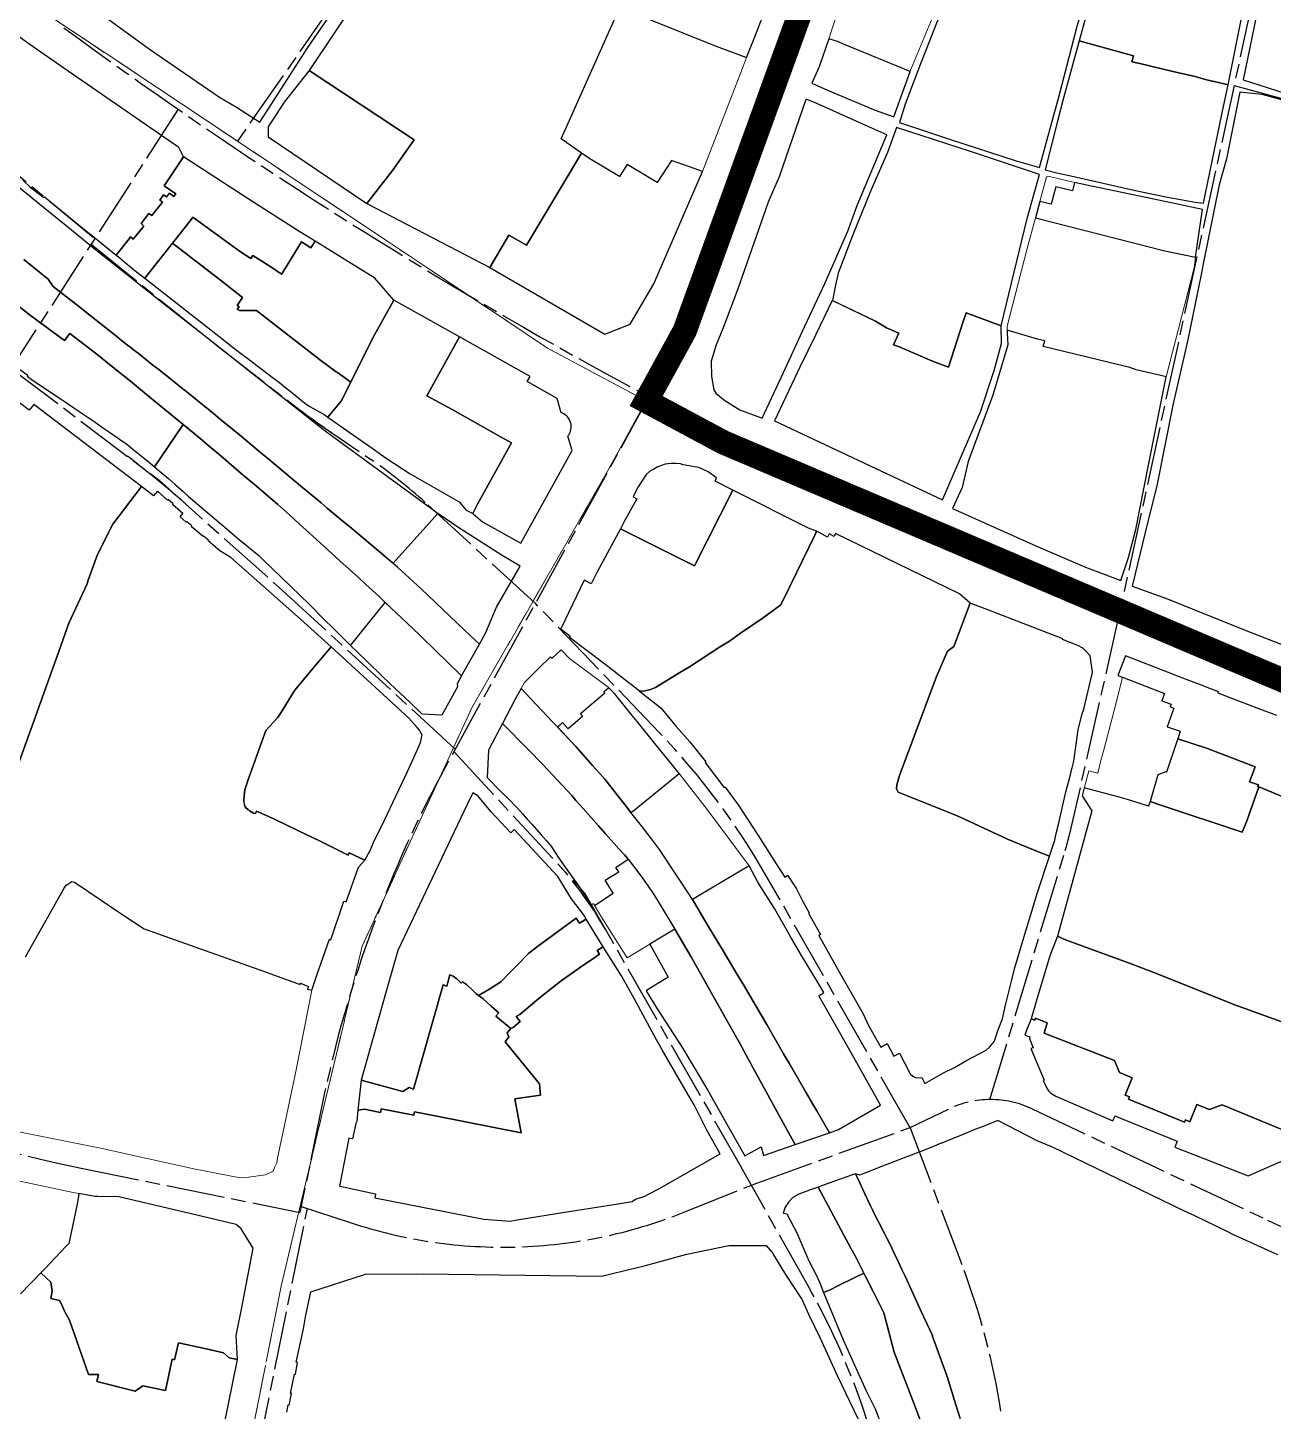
# Model space of a CAD drawing. Header units: millimetres. Extents: x 125232 to 134072, y 142885 to 152835.
# Drawn here: x 128647 to 129160, y 144537 to 145106 of the extents above; entities that cross this region are included whole.
import ezdxf

# ---------------------------------------------------------------- set-up
doc = ezdxf.new("R2010")
doc.units = ezdxf.units.MM
doc.linetypes.add('ACAD_ISO08W100', pattern=[36, 24, -3, 6, -3])
doc.linetypes.add('CENTER', pattern=[50.8, 31.75, -6.35, 6.35, -6.35])
for name, color, linetype in [('commerce', 10, 'Continuous'), ('commerce & office', 242, 'Continuous'), ('commerce and residence', 32, 'Continuous'), ('green & plaza', 80, 'Continuous'), ('hospital', 231, 'Continuous'), ('research & university', 30, 'Continuous'), ('reserve', 253, 'Continuous'), ('residence', 2, 'Continuous'), ('residence-bad', 41, 'Continuous'), ('Sports', 81, 'Continuous'), ('water', 4, 'Continuous'), ('welfare', 11, 'Continuous'), ('老城北中心线', 7, 'ACAD_ISO08W100')]:
    doc.layers.add(name, color=color, linetype=linetype)
for name, color, linetype, lineweight in [('government', 221, 'Continuous', 0), ('municipal utilities', 151, 'Continuous', 0), ('school', 31, 'Continuous', 0), ('storage', 197, 'Continuous', 0), ('super block', 6, 'CENTER', 0)]:
    doc.layers.add(name, color=color, linetype=linetype, lineweight=lineweight)

msp = doc.modelspace()

# ---------------------------------------------------------------- linework, layer by layer
at = {"layer": 'commerce'}
for points in [[(128806.12, 145060.24), (128762.93, 145088.8), (128752.67, 145075.79), (128746.18, 145065.62), (128746.08, 145061.5), (128786.78, 145034.16), (128797.31, 145047.75), (128800.57, 145052.35)], [(128924.76, 145047.33), (128921.45, 145048.53), (128912.01, 145051.79), (128906.18, 145042.71), (128893.77, 145050.21), (128890.63, 145045.23), (128878.44, 145052.43), (128874.97, 145054.86), (128852.44, 145016.97), (128845.16, 145021.04), (128837.35, 145007.79), (128884.69, 144980.38), (128895.02, 144984.46), (128904.77, 145001.1)], [(128937.34, 144916.26), (128929.99, 144919.98), (128930.64, 144921.31), (128927.16, 144923.69), (128923.33, 144925.53), (128916.89, 144926.67), (128915.73, 144927.01), (128913.98, 144927.24), (128911.98, 144927.19), (128909.48, 144926.86), (128906.46, 144925.74), (128904.77, 144924.84), (128903.05, 144923.83), (128901.62, 144922.6), (128898.13, 144917.19), (128896.23, 144913.46), (128897.83, 144912.64), (128892.5, 144903.11), (128891.03, 144900.35), (128921.56, 144885.05)], [(128911.88, 144803.81), (128905.22, 144811.97), (128897.97, 144821.11), (128895.82, 144823.6), (128888.57, 144832.56), (128886.28, 144834.92), (128884.25, 144833.19), (128884.63, 144832.74), (128874.6, 144824.24), (128875.48, 144823.19), (128869.6, 144818.06), (128867.22, 144820.62), (128866, 144819.48), (128865.18, 144818.78), (128872.67, 144810.78), (128879.61, 144802.99), (128882.6, 144799.64), (128884.66, 144797.33), (128887.12, 144794.22), (128891.11, 144789.14), (128892.73, 144787.07), (128895.37, 144783.7), (128896.65, 144784.67), (128915.2, 144799.62)], [(128845.07, 144691.44), (128844.48, 144692.96), (128846.01, 144694.81), (128839.84, 144699.92), (128840.99, 144701.3), (128837.8, 144703.95), (128834.53, 144707), (128831.55, 144709.21), (128829.9, 144710.82), (128827.78, 144712.89), (128826.08, 144714.03), (128825.52, 144713.47), (128823.77, 144715.26), (128822.28, 144716.35), (128820.89, 144716.87), (128819.6, 144712.27), (128818.13, 144712.7), (128805.93, 144669.91), (128804.11, 144670.52), (128801.51, 144668.89), (128784.34, 144673.5), (128783.04, 144661.24), (128785.92, 144661.6), (128787.64, 144661.25), (128792.38, 144660.33), (128792.67, 144661.75), (128806.09, 144659.16), (128806.37, 144660.59), (128815.45, 144658.76), (128850.22, 144651.88), (128847.63, 144665.87), (128858.17, 144667.33), (128857.71, 144672.06), (128843.59, 144689.27)], [(128972.36, 144629.51), (128970.94, 144628.99), (128969.47, 144628.6), (128967.04, 144627.66), (128965.09, 144626.9), (128964.11, 144626.52), (128962.03, 144625.26), (128960.18, 144623.43), (128958.87, 144621.35), (128958.04, 144618.92), (128959.54, 144618.54), (128963.58, 144610.79), (128968.62, 144599.25), (128970.02, 144596.44), (128971.83, 144592.94), (128973.2, 144589.78), (128974.64, 144586.25), (128977.35, 144587.32), (128980.46, 144588.94), (128987.78, 144592.58), (128991.16, 144594.17), (128987.56, 144601.25), (128986.02, 144604.17)]]:
    msp.add_lwpolyline(points, close=True, dxfattribs=at)
msp.add_lwpolyline([(129161.17, 144823.5), (129152.99, 144826.55), (129143.06, 144830.38), (129136.94, 144832.78), (129137.13, 144833.28), (129131.82, 144835.33), (129130.5, 144835.84), (129127.13, 144837.14), (129121.71, 144839.22), (129120.26, 144839.78), (129118.6, 144840.42), (129098.82, 144848.05), (129095.73, 144840.05), (129097.68, 144839.3), (129114.96, 144832.64), (129113.85, 144829.6), (129117.61, 144828.23), (129117.17, 144827.07), (129118.73, 144826.53), (129116.03, 144818.85), (129121.37, 144817.14), (129120.31, 144813.93), (129132.55, 144809.9), (129152.15, 144802.48), (129149.82, 144796.31), (129153.56, 144795.04), (129153.32, 144794.35), (129153.69, 144794.23), (129155.7, 144793.41), (129171.07, 144787)], dxfattribs=at)
at = {"layer": 'commerce & office'}
for points in [[(128737.95, 145036.06), (128711.27, 145053.31), (128703.29, 145041.35), (128708.08, 145038.1), (128707.26, 145037.05), (128705.58, 145038.37), (128704.34, 145036.79), (128703.12, 145037.7), (128701.5, 145035.53), (128702.6, 145034.72), (128698.22, 145029.12), (128697.05, 145030.03), (128693.81, 145025.82), (128695.03, 145024.83), (128690.61, 145019.42), (128689.44, 145020.35), (128688.88, 145019.64), (128683.61, 145012.87), (128684.55, 145012.11), (128690.72, 145007.01), (128695.36, 145003.37), (128712.49, 145025.06), (128715.02, 145028.27), (128715.18, 145028.46), (128734.67, 145014.25), (128738.99, 145011.46), (128739.84, 145012.77), (128747.19, 145008), (128751.64, 145005.05), (128752.42, 145006.32), (128759.79, 145018.3), (128763.69, 145015.88), (128765.41, 145018.67), (128759.51, 145022.13)], [(128790.04, 145003.4), (128766.62, 145017.96), (128765.41, 145018.67), (128763.69, 145015.88), (128759.79, 145018.3), (128752.42, 145006.32), (128751.64, 145005.05), (128747.19, 145008), (128739.84, 145012.77), (128738.99, 145011.46), (128734.67, 145014.25), (128715.18, 145028.46), (128715.02, 145028.27), (128712.49, 145025.06), (128706.77, 145017.81), (128726.45, 145002.63), (128735.56, 144995.5), (128733.38, 144992.22), (128734.13, 144991.63), (128733.37, 144990.66), (128734.27, 144990.06), (128741.28, 144990.09), (128767.77, 144969.48), (128774.04, 144964.91), (128774.71, 144964.59), (128780.08, 144960.65), (128789.15, 144978.82), (128797.8, 144994.34)]]:
    msp.add_lwpolyline(points, close=True, dxfattribs=at)
msp.add_lwpolyline([(129167.86, 144651.4), (129138.62, 144663.36), (129133.47, 144661.51), (129128.23, 144663.62), (129125.3, 144656.45), (129123.54, 144657.22), (129123.17, 144656.29), (129100.13, 144665.7), (129100.55, 144666.66), (129098.77, 144667.42), (129101.63, 144674.54), (129096.4, 144676.71), (129094.26, 144681.62), (129065.34, 144692.83), (129066.63, 144697.09), (129061.79, 144699.06), (129061.55, 144698.27), (129060.02, 144698.73), (129058.29, 144694.33), (129057.49, 144692.03), (129059.51, 144691.43), (129059.3, 144690.74), (129060.88, 144686.92), (129059.95, 144686.54), (129065.32, 144673.54), (129064.99, 144673.41), (129066.6, 144669.94), (129067.35, 144668.98), (129068.14, 144668.23), (129070.18, 144666.94), (129093.7, 144656.82), (129094.57, 144658.85), (129096.75, 144657.95), (129120.14, 144648.41), (129119.17, 144646.02), (129149.27, 144634.25), (129171.51, 144643.97)], dxfattribs=at)
at = {"layer": 'commerce and residence'}
msp.add_lwpolyline([(128645.19, 145043.7), (128648.12, 145040.99), (128653.86, 145036.56), (128654.16, 145036.89), (128655.57, 145035.6), (128667.88, 145025.62), (128676.01, 145019.04), (128683.61, 145012.87), (128688.88, 145019.64), (128689.44, 145020.35), (128690.61, 145019.42), (128695.03, 145024.83), (128693.81, 145025.82), (128697.05, 145030.03), (128698.22, 145029.12), (128702.6, 145034.72), (128701.5, 145035.53), (128703.12, 145037.7), (128704.34, 145036.79), (128705.58, 145038.37), (128707.26, 145037.05), (128708.05, 145038.06), (128708.07, 145038.1), (128703.29, 145041.35), (128711.27, 145053.32), (128709.31, 145057.09), (128663.86, 145088.59), (128647.66, 145099.74), (128633.49, 145109.98)], dxfattribs=at)
for points in [[(129080.88, 144823.82), (129081.71, 144826.16), (129085.2, 144840.66), (129085.31, 144841.3), (129084.31, 144848.01), (129082.84, 144849.71), (129081.24, 144851.18), (129079.17, 144852.37), (129072.96, 144854.75), (129073.11, 144855.12), (129058.53, 144860.7), (129042.24, 144866.95), (129038.22, 144868.49), (129034.93, 144869.75), (129028.17, 144851.85), (129025.57, 144849.99), (129021.13, 144839.63), (129005.83, 144798.9), (129004.72, 144794.98), (129004.68, 144793.43), (129005.3, 144792.04), (129027.96, 144782.94), (129030.5, 144781.93), (129050.31, 144772.71), (129063.29, 144767.35), (129067.57, 144765.66), (129069.74, 144772.32), (129070.38, 144775), (129071.24, 144778.76), (129074.27, 144792.18), (129076.25, 144799.17), (129076.77, 144801.66), (129076.95, 144801.96), (129077.59, 144804.79), (129079.44, 144817.62)], [(128975.34, 144703.77), (128972.68, 144708.31), (128974.78, 144709.56), (128972.1, 144714.04), (128970.63, 144716.51), (128965.61, 144724.9), (128961.36, 144732.03), (128958.81, 144736.49), (128954.44, 144744.13), (128947.54, 144754.93), (128943.98, 144761.76), (128932.86, 144755.09), (128922.8, 144749.12), (128920.68, 144747.84), (128922.86, 144744.19), (128927.21, 144736.92), (128932.86, 144727.47), (128933.72, 144726.03), (128938.73, 144717.64), (128941.89, 144712.36), (128943.44, 144709.78), (128949.09, 144700.09), (128951.23, 144696.4), (128958.16, 144684.45), (128960.41, 144680.57), (128967.3, 144668.69), (128970.19, 144663.72), (128971.82, 144660.91), (128977.02, 144651.94), (128980.73, 144653.22), (128998.05, 144663.33), (128987.03, 144682.88)]]:
    msp.add_lwpolyline(points, close=True, dxfattribs=at)
at = {"layer": 'government'}
for points in [[(129024.87, 145120.05), (128989.05, 145137.42), (128980.5, 145113.28), (128977.18, 145103.12), (128976.75, 145101.87), (128980.36, 145100.73), (128983.54, 145099.37), (129010.28, 145088.4), (129010.59, 145089.28), (129020.18, 145112.23)], [(128941.27, 145089.72), (128942.97, 145094.12), (128929.28, 145099.28), (128890.81, 145114.69), (128866.61, 145060.72), (128874.97, 145054.86), (128878.44, 145052.43), (128890.63, 145045.23), (128893.77, 145050.21), (128906.18, 145042.71), (128912.01, 145051.79), (128921.45, 145048.53), (128924.76, 145047.33)], [(128906.11, 144747.66), (128904.46, 144750.34), (128902.42, 144753.34), (128899.42, 144757.63), (128894.19, 144764.43), (128889.15, 144760.97), (128890.36, 144759.21), (128884.77, 144755.75), (128887.4, 144751.52), (128888.02, 144750.52), (128880.38, 144745.45), (128883.31, 144740.55), (128893.87, 144723.85), (128903.15, 144729.5), (128913.41, 144735.72)]]:
    msp.add_lwpolyline(points, close=True, dxfattribs=at)
at = {"layer": 'green & plaza'}
for points in [[(128642.1, 144967.04), (128647.26, 144963.44), (128647.03, 144963.11), (128649.22, 144961.5), (128658.5, 144955.27), (128659.91, 144954.32), (128661.35, 144953.35), (128662.54, 144952.54), (128666.2, 144950.07), (128668.18, 144948.73), (128669.19, 144948.05), (128670.82, 144946.94), (128672.01, 144946.14), (128674.34, 144944.56), (128678, 144942.03), (128681.26, 144939.77), (128684.01, 144937.87), (128684.93, 144937.24), (128687.95, 144935.14), (128690.39, 144933.14), (128693.23, 144930.82), (128697.38, 144927.42), (128699.39, 144925.77), (128711.21, 144943.28), (128696.04, 144955.62), (128689.43, 144961), (128682.25, 144966.84), (128675.59, 144972.1), (128664.55, 144980.64), (128662.35, 144977.8), (128648.38, 144988.11), (128638.76, 144995.55)], [(129015.44, 144530.8), (129012.17, 144539.68), (129003.63, 144561.64), (128999.43, 144577.87), (128994.98, 144586.63), (128991.86, 144592.79), (128991.16, 144594.17), (128987.78, 144592.58), (128980.46, 144588.94), (128977.35, 144587.32), (128974.64, 144586.25), (128982.63, 144566.73), (128992.17, 144545.82), (128995.84, 144538.37), (128998.5, 144531.47)]]:
    msp.add_lwpolyline(points, dxfattribs=at)
msp.add_lwpolyline([(128849.23, 144884.02), (128849.76, 144884.9), (128842.45, 144889.4), (128824.57, 144900.7), (128815.87, 144906.55), (128797.49, 144886.19), (128799.47, 144884.46), (128809.12, 144875.67), (128820.93, 144864.43), (128826.92, 144858.7), (128833.01, 144852.88), (128835.67, 144857.66), (128840.08, 144868.06)], close=True, dxfattribs=at)
at = {"layer": 'hospital'}
for points in [[(128867, 144947.95), (128866.61, 144948.08), (128865.01, 144953.95), (128852.65, 144960.84), (128853.86, 144963.01), (128824.81, 144979.23), (128811.44, 144954.97), (128821.79, 144949.33), (128841.92, 144938.06), (128846.18, 144935.7), (128832.28, 144910.41), (128830.27, 144906.61), (128830.41, 144906.54), (128834.24, 144903.25), (128850.11, 144894.43), (128871.26, 144932.52), (128869.42, 144938.48), (128869.56, 144938.65), (128869.9, 144939.16), (128870.26, 144939.85), (128870.48, 144940.39), (128870.57, 144940.71), (128870.71, 144941.34), (128870.77, 144941.72), (128870.78, 144942.11), (128870.79, 144942.5), (128870.72, 144943.28), (128870.63, 144943.66), (128870.55, 144944.04), (128870.28, 144944.77), (128870.1, 144945.11), (128869.92, 144945.46), (128869.7, 144945.78), (128869.35, 144946.24), (128868.95, 144946.68), (128868.36, 144947.18), (128867.7, 144947.61)], [(128809.47, 144815.64), (128808.82, 144816.68), (128808.44, 144817.46), (128807.38, 144818.66), (128804.02, 144822.39), (128802.38, 144823.89), (128795.11, 144830.72), (128772.09, 144851.76), (128772.05, 144851.79), (128770.72, 144850.19), (128765.94, 144844.62), (128761.05, 144838.72), (128757.09, 144833.94), (128755.09, 144830.68), (128751.66, 144825.08), (128750, 144822.54), (128745.2, 144817.34), (128743.42, 144812.46), (128740.04, 144803.2), (128738.28, 144798.37), (128737.85, 144797.19), (128737.31, 144795.47), (128736.53, 144792.97), (128736.31, 144790.53), (128736.1, 144788.69), (128736.15, 144787.93), (128736.48, 144786.25), (128737.18, 144785.33), (128737.85, 144784.84), (128738.49, 144784.38), (128740.11, 144783.38), (128740.89, 144783.19), (128741.27, 144784.17), (128743.46, 144783.18), (128748.94, 144780.71), (128762.32, 144774.38), (128766.63, 144772.28), (128772.13, 144769.59), (128779.1, 144766.15), (128779.49, 144767.01), (128785.84, 144764.08), (128788.02, 144768.01), (128789.5, 144771.32), (128793.79, 144780.28), (128803.39, 144800.48), (128807.54, 144809.59), (128808.83, 144812.4)]]:
    msp.add_lwpolyline(points, close=True, dxfattribs=at)
at = {"layer": 'municipal utilities'}
for points in [[(129077.9, 145042.81), (129070.46, 145044.54), (129066.92, 145045.32), (129066.41, 145045.13), (129063.66, 145035), (129068.3, 145033.9), (129070.12, 145040.91), (129077.1, 145039.31)], [(128870.1, 144846.94), (128866.64, 144850.57), (128862.88, 144846.99), (128862.26, 144847.64), (128857.15, 144842.71), (128851.59, 144837.07), (128850.19, 144834.58), (128855.96, 144828.49), (128859.03, 144825.26), (128863.03, 144821.04), (128865.1, 144818.87), (128865.18, 144818.78), (128866, 144819.48), (128867.22, 144820.62), (128869.6, 144818.06), (128875.48, 144823.19), (128874.6, 144824.24), (128884.63, 144832.74), (128884.25, 144833.19), (128886.28, 144834.92), (128886.02, 144835.18)], [(129119.84, 144812.49), (129121.37, 144817.14), (129116.03, 144818.85), (129118.73, 144826.53), (129117.17, 144827.07), (129117.61, 144828.23), (129113.85, 144829.6), (129114.96, 144832.64), (129097.68, 144839.3), (129095.09, 144829.35), (129089.92, 144809.48), (129088.75, 144804.99), (129087.4, 144799.8), (129085.3, 144800.37), (129083.73, 144800.78), (129081.94, 144794.07), (129081.83, 144793.81), (129096.2, 144790.01), (129100.12, 144788.8), (129108.3, 144786.28), (129109.06, 144788.15), (129112.17, 144799.15), (129115.4, 144800.35), (129115.78, 144800.23)]]:
    msp.add_lwpolyline(points, close=True, dxfattribs=at)
at = {"layer": 'research & university'}
msp.add_lwpolyline([(129082.62, 145111.38), (129079.78, 145101), (129102.15, 145094.81), (129101.5, 145092.44), (129104.69, 145091.64), (129117.76, 145088.57), (129127.55, 145086.39), (129132.11, 145085.01), (129136.53, 145084), (129141.02, 145082.95), (129147.86, 145116.49)], dxfattribs=at)
at = {"layer": 'reserve'}
for points in [[(128645.63, 145011.03), (128655.55, 145002.94), (128657.71, 145000), (128663.18, 144995.68), (128667.36, 144992.39), (128673.48, 144987.57), (128676.74, 144984.99), (128683.87, 144979.37), (128685.84, 144977.82), (128688.29, 144975.89), (128689.55, 144974.89), (128690.74, 144973.95), (128692.6, 144972.49), (128693.39, 144971.86), (128695.65, 144970.08), (128698.73, 144967.65), (128701.09, 144965.79), (128706.07, 144961.85), (128707.41, 144960.77), (128709.78, 144958.87), (128712.74, 144956.48), (128716.49, 144953.47), (128719.23, 144951.27), (128723.68, 144947.69), (128727.34, 144944.65), (128730.61, 144941.95), (128735.1, 144938.23), (128740.32, 144933.91), (128743.1, 144931.61), (128745.78, 144929.4), (128753.53, 144922.96), (128756.15, 144920.76), (128760.26, 144917.33), (128767.88, 144910.98), (128770.43, 144908.85), (128776.98, 144903.37), (128779.58, 144901.21), (128782.14, 144899.07), (128788.18, 144894.02), (128791.62, 144891.15), (128795.39, 144888.01), (128797.49, 144886.19), (128815.87, 144906.55), (128815.66, 144906.69), (128813.39, 144908.34), (128769.63, 144940.48), (128739.02, 144964.67), (128730.3, 144971.5), (128721.1, 144978.71), (128712.41, 144985.53), (128703.58, 144992.46), (128688.74, 145004.2), (128675.8, 145014.56), (128663.67, 145024.33), (128653.67, 145032.51), (128643.33, 145040.98)], [(129161.54, 144601.77), (129159.11, 144602.87), (129154.55, 144604.93), (129149.99, 144606.99), (129145.44, 144609.05), (129143.34, 144609.99), (129140.9, 144611.15), (129136.41, 144613.34), (129131.91, 144615.52), (129127.41, 144617.7), (129122.91, 144619.88), (129082.37, 144639.42), (129077.87, 144641.59), (129073.36, 144643.76), (129068.76, 144645.99), (129062.44, 144648.67), (129054.56, 144652.73), (129050.32, 144654.96), (129046.38, 144657), (129043.36, 144655.78), (129040.33, 144654.56), (129036.9, 144653.21), (129034.26, 144652.12), (129032.31, 144651.33), (129029.98, 144650.4), (129027.76, 144649.52), (129023.33, 144647.71), (129023.04, 144647.6), (129020.16, 144646.44), (129015, 144644.41), (129010.6, 144642.71), (129006.07, 144640.96), (129001.8, 144639.3), (128997.76, 144637.73), (128993.39, 144636.03), (128989.46, 144634.5), (128987.74, 144635.08), (128988.4, 144633.67), (128989.5, 144631.33), (128990.81, 144628.56), (128991.65, 144626.77), (128992.7, 144624.53), (128993.89, 144621.88), (128995.04, 144619.64), (128995.5, 144618.73), (128996.82, 144616.17), (128997.43, 144614.98), (128999.72, 144610.51), (129000.67, 144608.59), (129001.98, 144605.92), (129003.59, 144602.62), (129005.63, 144598.44), (129006.72, 144596), (129008.16, 144592.89), (129011.46, 144585.75), (129014.96, 144578.21), (129019.43, 144568.56), (129019.24, 144568.48), (129025.49, 144551.64), (129029.04, 144540.05), (129030.78, 144534.36)]]:
    msp.add_lwpolyline(points, dxfattribs=at)
for points in [[(128762.97, 144898.7), (128759.03, 144902.29), (128754.88, 144906.07), (128750, 144910.52), (128740.53, 144918.52), (128735.08, 144923.12), (128726.6, 144930.28), (128721.78, 144934.35), (128717.14, 144938.27), (128711.21, 144943.28), (128699.39, 144925.77), (128700.51, 144924.85), (128705.22, 144920.93), (128707.72, 144918.69), (128711.17, 144915.6), (128713.32, 144913.67), (128718.52, 144909.25), (128724.02, 144904.58), (128729.21, 144900.17), (128733.54, 144896.5), (128742.22, 144889.29), (128743.75, 144887.84), (128748.11, 144883.64), (128751.22, 144880.72), (128755.65, 144876.51), (128762.82, 144869.4), (128768.89, 144863.23), (128773.09, 144859.12), (128776.93, 144855.36), (128780.04, 144852.31), (128794.29, 144870.08), (128791.82, 144872.42), (128786.18, 144877.56), (128783.22, 144880.26), (128780.62, 144882.62), (128775.67, 144887.13), (128772.27, 144890.23), (128766.13, 144895.82)], [(128884.9, 144774.89), (128882.05, 144778.1), (128875.67, 144785.3), (128872.76, 144788.64), (128871.03, 144790.61), (128859.11, 144803.35), (128853.12, 144809.49), (128842.53, 144820.31), (128836.88, 144809.61), (128836.74, 144809.22), (128836.24, 144798.03), (128842.41, 144791.77), (128844.96, 144789.23), (128848.49, 144785.7), (128850.76, 144783.13), (128852.7, 144780.93), (128854.71, 144778.66), (128858.43, 144774.48), (128860.62, 144771.97), (128862.49, 144769.83), (128862.96, 144769.1), (128865.42, 144765.34), (128867.9, 144761.77), (128870.76, 144757.76), (128873.49, 144753.93), (128879.07, 144745.68), (128879.91, 144746.23), (128880.38, 144745.45), (128888.02, 144750.52), (128887.4, 144751.52), (128884.77, 144755.75), (128890.36, 144759.21), (128889.15, 144760.97), (128894.19, 144764.43), (128892.68, 144766.2), (128890.51, 144768.6)], [(128932.75, 144701.81), (128920.25, 144724.03), (128918.54, 144727.06), (128915.27, 144732.66), (128913.41, 144735.72), (128903.15, 144729.5), (128910.74, 144715.96), (128901.77, 144710.45), (128901.62, 144710.36), (128906.17, 144702.95), (128916.27, 144687.28), (128926.86, 144669.59), (128935.96, 144653.59), (128942.3, 144642.41), (128948.9, 144646.15), (128949.95, 144642.62), (128962.97, 144647.1), (128960.29, 144651.8), (128946.24, 144677.52), (128940.01, 144688.91)]]:
    msp.add_lwpolyline(points, close=True, dxfattribs=at)
at = {"layer": 'residence'}
for points in [[(128783.58, 145119.63), (128762.93, 145088.8), (128806.12, 145060.24), (128800.57, 145052.35), (128797.31, 145047.75), (128786.78, 145034.16), (128837.35, 145007.79), (128845.16, 145021.04), (128852.44, 145016.97), (128874.97, 145054.86), (128866.61, 145060.72), (128890.81, 145114.69), (128929.28, 145099.28), (128942.97, 145094.12), (128946.28, 145102.69), (128980.57, 145191.45)], [(128638.86, 144791.13), (128649.72, 144821.26), (128653.84, 144832.7), (128659.97, 144849.89), (128664.15, 144861.5), (128671.69, 144877.7), (128672.04, 144879.15), (128675.85, 144889.71), (128682.19, 144902.28), (128693.95, 144917.72), (128649.66, 144951.45), (128647.84, 144949.06), (128643.87, 144952.07)], [(128646.35, 144724.3), (128662.23, 144752.51), (128662.96, 144753.77), (128663.67, 144754.21), (128665.36, 144755.28), (128666.45, 144754.93), (128676.6, 144748.16), (128685.89, 144741.78), (128695.04, 144735.75), (128720.26, 144726.85), (128720.26, 144726.85), (128720.26, 144726.85), (128742.23, 144719.06), (128759.31, 144712.94), (128759.49, 144713.4), (128762.78, 144712.13), (128762.33, 144710.98), (128764.07, 144710.55), (128766.25, 144717.14), (128771.42, 144731.49), (128771.95, 144731.3), (128777.31, 144747.24), (128778.17, 144746.95), (128783.27, 144761.19), (128785.84, 144764.08), (128779.49, 144767.01), (128779.1, 144766.15), (128772.13, 144769.59), (128766.63, 144772.28), (128762.32, 144774.38), (128748.94, 144780.71), (128743.46, 144783.18), (128741.27, 144784.17), (128740.89, 144783.19), (128740.11, 144783.38), (128738.49, 144784.38), (128737.85, 144784.84), (128737.18, 144785.33), (128736.48, 144786.25), (128736.06, 144788.39), (128736.31, 144790.53), (128736.53, 144792.97), (128737.31, 144795.47), (128737.85, 144797.19), (128738.28, 144798.37), (128740.04, 144803.2), (128743.42, 144812.46), (128745.2, 144817.34), (128750, 144822.54), (128751.66, 144825.08), (128755.09, 144830.68), (128757.09, 144833.94), (128761.05, 144838.72), (128765.94, 144844.62), (128770.72, 144850.19), (128772.05, 144851.79), (128762.36, 144860.51), (128760.67, 144862.03), (128754.63, 144867.47), (128730.72, 144888.51), (128726.17, 144891.2), (128721.41, 144895.35), (128721.61, 144895.58), (128719.56, 144897.34), (128719.38, 144897.13), (128714.48, 144901.24), (128714.69, 144901.49), (128712.64, 144903.24), (128712.44, 144903.02), (128709.85, 144905.23), (128711.04, 144906.62), (128706.8, 144910.33), (128706.99, 144910.56), (128704.96, 144912.33), (128704.76, 144912.11), (128700.55, 144915.79), (128698.93, 144913.9), (128693.95, 144917.72), (128693.95, 144917.72), (128682.19, 144902.28), (128675.85, 144889.71), (128672.04, 144879.15), (128671.69, 144877.7), (128664.15, 144861.5), (128659.97, 144849.89), (128653.84, 144832.7), (128649.72, 144821.26), (128638.86, 144791.13)], [(129201.75, 144774.19), (129155.7, 144793.41), (129153.69, 144794.23), (129148.6, 144779.82), (129146.78, 144775.6), (129113.42, 144786.69), (129109.06, 144788.15), (129108.3, 144786.28), (129100.12, 144788.8), (129096.2, 144790.01), (129081.83, 144793.81), (129081.01, 144790.5), (129084.94, 144784.39), (129070.83, 144732.72), (129074.21, 144731.31), (129101.17, 144721.36), (129110.46, 144717.84), (129120.56, 144713.84), (129143.44, 144704.64), (129179.54, 144691.69)], [(129179.54, 144691.69), (129143.44, 144704.64), (129120.56, 144713.84), (129110.46, 144717.84), (129101.17, 144721.36), (129074.21, 144731.31), (129070.83, 144732.73), (129067.77, 144724.72), (129062.08, 144705.86), (129060.02, 144698.73), (129061.55, 144698.27), (129061.79, 144699.06), (129066.63, 144697.09), (129065.34, 144692.83), (129094.26, 144681.62), (129096.4, 144676.71), (129101.63, 144674.54), (129098.77, 144667.42), (129100.55, 144666.66), (129100.13, 144665.7), (129123.17, 144656.29), (129123.54, 144657.22), (129125.3, 144656.45), (129128.23, 144663.62), (129133.47, 144661.51), (129138.62, 144663.36), (129167.86, 144651.4)], [(128753.75, 144536.98), (128754.37, 144539.97), (128754.76, 144539.89), (128755.72, 144544.63), (128755.3, 144544.72), (128756.9, 144552.68), (128757.38, 144552.59), (128758.25, 144557.43), (128757.7, 144557.56), (128760.6, 144571.28), (128761.5, 144576.2), (128763.62, 144586.45), (128786.19, 144593.84), (128809.89, 144593.85), (128883.21, 144592.97), (128901.36, 144597.28), (128918.38, 144601.95), (128935.69, 144605.6), (128950.2, 144605.62), (128951.04, 144605.57), (128953.54, 144602.72), (128954.09, 144601.79), (128958.99, 144593.6), (128965.83, 144583.23), (128968.41, 144577.36), (128973.19, 144567.43), (128980.41, 144551.78), (128990.3, 144530.93)], [(128727.71, 144530.24), (128733.56, 144558.64), (128730.03, 144559.43), (128727.7, 144561.48), (128720.56, 144563.01), (128709.29, 144565.49), (128707.59, 144558.57), (128706.6, 144558.78), (128703.82, 144545.96), (128694.57, 144547.85), (128691.46, 144545.65), (128675.63, 144549.57), (128676.32, 144552.55), (128672.25, 144552.49), (128664.39, 144574.83), (128662.46, 144578.25), (128660.89, 144581.67), (128660.28, 144582.96), (128656.64, 144583.73), (128657.3, 144586.8), (128656.76, 144590.46), (128652.59, 144594.38), (128644.16, 144585.7)]]:
    msp.add_lwpolyline(points, dxfattribs=at)
for points in [[(128726.45, 145002.63), (128706.77, 145017.81), (128695.36, 145003.37), (128727.76, 144978), (128731.34, 144975.21), (128734.75, 144972.62), (128737.82, 144970.36), (128741.52, 144967.5), (128744.79, 144964.97), (128747.79, 144962.65), (128750.73, 144960.51), (128752.88, 144958.77), (128755.7, 144956.48), (128758.97, 144953.83), (128761.77, 144951.57), (128763.33, 144950.59), (128769.16, 144947.37), (128770.72, 144946.26), (128776.2, 144952.86), (128780.08, 144960.65), (128774.71, 144964.59), (128774.04, 144964.91), (128767.77, 144969.48), (128741.28, 144990.09), (128734.27, 144990.06), (128733.37, 144990.66), (128734.13, 144991.63), (128733.38, 144992.22), (128735.56, 144995.5)], [(128824.81, 144979.23), (128797.79, 144994.3), (128789.15, 144978.82), (128780.08, 144960.65), (128776.2, 144952.86), (128770.72, 144946.26), (128778.55, 144940.69), (128779.45, 144940.06), (128787.91, 144934.2), (128794.67, 144929.32), (128804.57, 144922.87), (128824.68, 144911.47), (128827.62, 144907.96), (128830.27, 144906.61), (128832.28, 144910.41), (128846.18, 144935.7), (128841.92, 144938.06), (128821.79, 144949.33), (128811.44, 144954.97)], [(128963.46, 144882.24), (128970.97, 144897.7), (128971.43, 144898.63), (128971.8, 144899.33), (128971.42, 144899.54), (128968.45, 144900.53), (128937.34, 144916.26), (128921.56, 144885.05), (128891.03, 144900.35), (128881.25, 144882.01), (128878.97, 144877.75), (128876.12, 144879.19), (128866.5, 144859.21), (128870.31, 144856.2), (128870.08, 144855.75), (128884.62, 144844.75), (128893.99, 144837.55), (128896.68, 144835.43), (128898.99, 144833.61), (128901.27, 144833.62), (128903.44, 144834.25), (128905.47, 144835.06), (128915.48, 144841.17), (128915.48, 144841.17), (128915.48, 144841.17), (128919.42, 144843.57), (128931.87, 144851.69), (128935.93, 144854.05), (128940.46, 144857.35), (128949.35, 144863.43), (128957.07, 144869.09)], [(129067.57, 144765.66), (129063.29, 144767.35), (129050.31, 144772.71), (129030.5, 144781.93), (129027.96, 144782.94), (129005.3, 144792.04), (129004.68, 144793.43), (129004.72, 144794.98), (129005.83, 144798.9), (129021.13, 144839.63), (129025.57, 144849.99), (129028.17, 144851.85), (129034.93, 144869.75), (129030.57, 144873.57), (128979.5, 144898.33), (128978.93, 144897.2), (128976.92, 144898.26), (128976.23, 144896.95), (128971.8, 144899.33), (128971.43, 144898.63), (128970.97, 144897.7), (128963.46, 144882.24), (128957.07, 144869.09), (128949.35, 144863.43), (128940.46, 144857.35), (128935.93, 144854.05), (128931.87, 144851.69), (128919.42, 144843.57), (128915.48, 144841.17), (128905.47, 144835.06), (128903.44, 144834.25), (128901.27, 144833.62), (128898.9, 144833.61), (128907.62, 144826.63), (128913.95, 144819.03), (128919.55, 144812.65), (128926.12, 144804.44), (128925.87, 144804.24), (128933.64, 144794.05), (128934.19, 144794.01), (128939.48, 144786.86), (128947.65, 144774.17), (128955.06, 144762.57), (128958.66, 144757.02), (128959.84, 144757.81), (128963.53, 144752.27), (128965.95, 144747.26), (128968.72, 144742.4), (128968.36, 144742.19), (128973.37, 144733.51), (128972.66, 144733.11), (128981.02, 144718.09), (128990.97, 144700.84), (128993.16, 144695.98), (128998.24, 144687.2), (129000.76, 144688.68), (129003.52, 144683.49), (129005.83, 144684.66), (129010.24, 144676.17), (129011.39, 144675.2), (129012.7, 144674.51), (129015.06, 144674.62), (129016.29, 144672.17), (129023.98, 144676.53), (129028.76, 144678.96), (129033.18, 144681.46), (129041.52, 144685.91), (129042.95, 144687.13), (129044.91, 144689.59), (129046.21, 144693.53), (129048.24, 144698.75), (129049.46, 144704.43), (129052.07, 144714.87), (129053.19, 144719.32), (129056.99, 144732.29), (129062.68, 144750.68)], [(128865.23, 144757.29), (128847.36, 144776.63), (128845.91, 144775.29), (128837.77, 144784.07), (128832.5, 144790.31), (128830.32, 144791.75), (128827.96, 144786.92), (128821.24, 144772.86), (128804.52, 144737.63), (128799.49, 144726.87), (128794.85, 144710.52), (128784.34, 144673.5), (128801.51, 144668.89), (128804.11, 144670.52), (128805.93, 144669.91), (128818.13, 144712.7), (128819.6, 144712.27), (128820.89, 144716.87), (128822.28, 144716.35), (128823.77, 144715.26), (128825.52, 144713.47), (128826.08, 144714.03), (128827.78, 144712.89), (128829.9, 144710.82), (128831.55, 144709.21), (128832.69, 144708.37), (128836.85, 144710.78), (128841.01, 144713.51), (128841.94, 144714.14), (128845.14, 144717.38), (128848.55, 144720.89), (128853.32, 144725.76), (128857.51, 144729.01), (128872.84, 144740.24), (128874.24, 144738.08), (128876.94, 144739.83), (128875.8, 144741.66), (128870.95, 144748.12)], [(128908.19, 144686.05), (128905.87, 144690.15), (128896.72, 144707.15), (128891.45, 144716.44), (128884, 144728.45), (128883.65, 144728.2), (128881.51, 144726.89), (128882.49, 144725.39), (128880.11, 144723.76), (128874.6, 144720.01), (128866.61, 144714.45), (128858.35, 144707.79), (128853.28, 144703.55), (128849.67, 144700.53), (128849.65, 144700.55), (128848.19, 144699.7), (128849.84, 144697.62), (128846.86, 144695.26), (128846.01, 144694.81), (128844.48, 144692.96), (128845.07, 144691.44), (128843.59, 144689.27), (128857.71, 144672.06), (128858.17, 144667.33), (128847.63, 144665.87), (128850.22, 144651.88), (128815.45, 144658.76), (128806.37, 144660.59), (128806.09, 144659.16), (128792.67, 144661.75), (128792.38, 144660.33), (128787.64, 144661.25), (128785.92, 144661.6), (128783.04, 144661.24), (128782.55, 144656.59), (128782.24, 144655.74), (128780.83, 144649.4), (128779.32, 144649.74), (128775.52, 144629.92), (128777, 144629.64), (128779.4, 144629.16), (128790.32, 144626.83), (128790.27, 144626.54), (128790.03, 144625.13), (128834.88, 144616.44), (128845.68, 144615.62), (128848.62, 144616.1), (128869.02, 144619.34), (128890.17, 144622.7), (128895.81, 144623.59), (128897.29, 144624.57), (128901.05, 144625.88), (128902.31, 144626.53), (128906.9, 144628.86), (128932.14, 144643.31), (128926.75, 144652.72), (128921.53, 144663.1), (128917.88, 144669.5)], [(128739.89, 144604.43), (128734.95, 144612.48), (128732.89, 144614.23), (128713.93, 144618.72), (128684.63, 144625.51), (128676.06, 144625.7), (128674.79, 144625.72), (128673.52, 144625.98), (128669.57, 144626.65), (128668.29, 144626.88), (128667.78, 144624.02), (128666.93, 144619.92), (128666.12, 144616.07), (128664.08, 144606.4), (128662.85, 144605.11), (128654.31, 144596.15), (128652.59, 144594.38), (128656.76, 144590.46), (128657.3, 144586.8), (128656.64, 144583.73), (128660.28, 144582.96), (128660.89, 144581.67), (128662.46, 144578.25), (128664.39, 144574.83), (128672.25, 144552.49), (128676.32, 144552.55), (128675.63, 144549.57), (128691.46, 144545.65), (128694.57, 144547.85), (128703.82, 144545.96), (128706.6, 144558.78), (128707.59, 144558.57), (128709.29, 144565.49), (128720.56, 144563.01), (128727.7, 144561.48), (128730.03, 144559.43), (128733.56, 144558.64), (128733.01, 144568.56), (128735.46, 144580.68)]]:
    msp.add_lwpolyline(points, close=True, dxfattribs=at)
at = {"layer": 'residence-bad'}
for points in [[(129064.68, 145179.85), (129061.61, 145172.42), (129060.9, 145170.57), (129056.14, 145160.85), (129050.63, 145152.31), (129041.14, 145140.9), (129030.38, 145125.98), (129021.35, 145108.93), (129014.53, 145091.58), (129008.25, 145074.97), (129005.81, 145067.37), (129026.81, 145060.41), (129053.91, 145051.59), (129063.52, 145048.85), (129071.29, 145077.48), (129073.64, 145086.39), (129078.93, 145107.08), (129085.06, 145126.71), (129090.14, 145142.3), (129095.62, 145161.91), (129097.65, 145169.53), (129093.7, 145170.79), (129072.52, 145177.35)], [(128983.54, 145099.37), (128980.36, 145100.73), (128976.75, 145101.87), (128972.79, 145090.29), (128969.78, 145083.63), (128976.29, 145080.67), (128995.79, 145072.45), (129003.59, 145069.71), (129010.28, 145088.4)], [(129138.81, 145072.1), (129141.02, 145082.95), (129136.53, 145084), (129132.11, 145085.01), (129127.55, 145086.39), (129117.76, 145088.57), (129104.69, 145091.64), (129101.5, 145092.44), (129102.15, 145094.81), (129079.78, 145101), (129073.07, 145076.52), (129071.03, 145068.5), (129065.86, 145047.94), (129070.63, 145046.77), (129078.86, 145044.91), (129102.33, 145039.64), (129115.48, 145036.79), (129127.52, 145034.69), (129130.88, 145034.18)], [(129000.7, 145062.36), (128990.81, 145066.77), (128971.85, 145075.23), (128967.41, 145077.05), (128967.18, 145076.44), (128956.31, 145045.1), (128951.89, 145034.61), (128939.2, 144998.56), (128933.25, 144983.01), (128930.44, 144975.99), (128928.38, 144969.3), (128928.5, 144962.92), (128929.51, 144957.5), (128930.24, 144956.06), (128934, 144953.05), (128940.2, 144949.23), (128949.43, 144945.86), (128958.11, 144964.54), (128965.96, 144981.58), (128975.16, 145001.27), (128984.56, 145022.71), (128988.46, 145033.35)], [(129058.44, 145027.91), (129063.43, 145046), (129035.04, 145055.5), (129004.65, 145065.36), (129000.92, 145055.15), (128994.01, 145039.4), (128986.6, 145021.2), (128980.65, 145005.51), (128979.47, 145000.51), (128978.24, 144994.15), (128995.94, 144985.68), (129000.54, 144982.93), (129005.6, 144980.78), (129003.35, 144976.01), (129005.46, 144975.26), (129019.51, 144969.3), (129026.09, 144966.83), (129031.94, 144985.17), (129033.24, 144989.21), (129047.75, 144983.85)], [(129130.51, 145031.58), (129110.56, 145035.93), (129084.81, 145041.21), (129077.9, 145042.81), (129077.1, 145039.31), (129070.12, 145040.91), (129068.3, 145033.9), (129063.66, 145035), (129061.83, 145028.25), (129115.06, 145014.63), (129127.7, 145012.03)], [(129005.46, 144975.26), (129003.35, 144976.01), (129005.6, 144980.78), (129000.54, 144982.93), (128995.94, 144985.68), (128978.23, 144994.15), (128971.4, 144980.28), (128964.81, 144966.83), (128954.37, 144944.79), (129023.6, 144912.26), (129039.21, 144948.48), (129044.82, 144965.46), (129047.8, 144976.49), (129047.75, 144983.85), (129033.24, 144989.21), (129031.94, 144985.17), (129026.09, 144966.83), (129019.51, 144969.3)], [(129115.53, 144962.8), (129113.33, 144963.37), (129103.19, 144965.68), (129100.61, 144966.62), (129065.03, 144975.31), (129065.61, 144977.65), (129062.64, 144978.38), (129050.22, 144982.07), (129050.22, 144980.98), (129050.38, 144975.94), (129044.3, 144955.25), (129034.07, 144928), (129031.59, 144917.29), (129027.73, 144908.7), (129061.96, 144893.33), (129082.45, 144884.57), (129096.96, 144879.1), (129100.04, 144888.5), (129103.05, 144900.1), (129108.37, 144926.52)], [(129149.82, 144796.31), (129152.15, 144802.48), (129132.55, 144809.9), (129120.31, 144813.93), (129119.84, 144812.49), (129115.78, 144800.23), (129115.4, 144800.35), (129112.17, 144799.15), (129109.06, 144788.15), (129113.42, 144786.69), (129146.78, 144775.6), (129148.6, 144779.82), (129153.69, 144794.23), (129153.32, 144794.35), (129153.56, 144795.04)]]:
    msp.add_lwpolyline(points, close=True, dxfattribs=at)
for points in [[(129160.17, 145147.59), (129147.25, 145084.93), (129167.78, 145078.4)], [(128659.23, 145125.46), (128697.73, 145097.3), (128726.09, 145077.85), (128733.07, 145073.71), (128742.63, 145067.54), (128762.47, 145098.29), (128776.09, 145118.35)], [(129163.62, 145076.57), (129155.06, 145078.91), (129148.31, 145079.69), (129145.95, 145079.96), (129140.39, 145052.47), (129137.38, 145041.77), (129130.86, 145009.24), (129130, 145004.96), (129124.42, 144977.56), (129118.27, 144951.2), (129111.94, 144918.71), (129106.94, 144898.78), (129101.58, 144876.79), (129115.66, 144871.63), (129148.1, 144858.62), (129166.32, 144851.53)]]:
    msp.add_lwpolyline(points, dxfattribs=at)
at = {"layer": 'school'}
msp.add_lwpolyline([(128926.74, 144784.89), (128917.54, 144796.66), (128915.2, 144799.62), (128896.65, 144784.67), (128895.37, 144783.7), (128899.69, 144778.2), (128903.86, 144772.87), (128907.17, 144768.48), (128914.18, 144757.88), (128916.09, 144755), (128920.69, 144747.84), (128922.8, 144749.12), (128932.86, 144755.09), (128943.98, 144761.76)], close=True, dxfattribs=at)
for points in [[(128629.75, 144655.05), (128677.1, 144645.56), (128715.54, 144637.16), (128734.62, 144633.43), (128737.98, 144633.6), (128745.07, 144634.68), (128748.11, 144636.2), (128748.92, 144637.87), (128749.73, 144639.54), (128750, 144641.46), (128757.23, 144675.77), (128759.09, 144685.44), (128764.07, 144710.55), (128762.33, 144710.98), (128762.78, 144712.13), (128759.49, 144713.4), (128759.31, 144712.94), (128742.23, 144719.06), (128720.26, 144726.85), (128695.04, 144735.75), (128685.89, 144741.78), (128676.6, 144748.16), (128666.45, 144754.93), (128665.78, 144755.15), (128664.99, 144755.05), (128663.67, 144754.21), (128662.96, 144753.77), (128662.23, 144752.51), (128646.35, 144724.3)], [(128644.16, 144585.7), (128652.59, 144594.38), (128654.31, 144596.15), (128662.85, 144605.11), (128664.08, 144606.4), (128666.93, 144619.92), (128667.78, 144624.02), (128668.29, 144626.88), (128665.9, 144627.3), (128644.01, 144632.02)]]:
    msp.add_lwpolyline(points, dxfattribs=at)
at = {"layer": 'Sports'}
msp.add_lwpolyline([(128819.38, 144846.02), (128825.73, 144839.81), (128823.91, 144836.55), (128824.05, 144835.27), (128817.62, 144823.62), (128809.54, 144824.07), (128804.49, 144828.83), (128798.51, 144834.52), (128793.3, 144839.42), (128786.25, 144846.25), (128783.16, 144849.26), (128780.04, 144852.31), (128794.29, 144870.08), (128796.76, 144867.74), (128798.65, 144865.95), (128805.92, 144859.06), (128808.31, 144856.79), (128815.85, 144849.46)], close=True, dxfattribs=at)
at = {"layer": 'storage'}
msp.add_lwpolyline([(129127.07, 145007.61), (129127.7, 145012.03), (129115.06, 145014.63), (129061.83, 145028.25), (129058.39, 145015.61), (129050.22, 144983.72), (129050.22, 144982.07), (129062.64, 144978.38), (129065.61, 144977.65), (129065.03, 144975.31), (129100.61, 144966.62), (129103.19, 144965.68), (129113.33, 144963.37), (129115.53, 144962.8)], close=True, dxfattribs=at)
at = {"layer": 'super block'}
for points in [[(129042.31, 145582.59), (128785.48, 145716.23), (128774.87, 145707.11), (128727.58, 145678.68), (128706.31, 145668.85), (128677.09, 145664.08), (128650.46, 145667.36), (128627.79, 145676.52), (128552.36, 145722.36), (128512.06, 145645.89), (128436.63, 145509.54), (128392.02, 145318.49), (128574.79, 145173.89), (128641.73, 145120.93), (128861.09, 144974.65), (128901.64, 144952.89), (128917.47, 144981.69), (128997.89, 145202.97), (129005.48, 145238.55), (129000.26, 145262.54), (128976.99, 145301.58), (128969.46, 145326.73), (128970.41, 145347.98), (128996.99, 145443.54)], [(129319.71, 144550.3), (129343.7, 144643.18), (129383.56, 144742.95), (129276.84, 144789.81), (128933.26, 144935.93), (128901.64, 144952.89), (128885.76, 144923.98), (128829.89, 144826.66), (128784.77, 144728.67), (128758.38, 144617.8), (128751.5, 144588.88), (128719.21, 144425.44), (128711.45, 144360.11), (128705.96, 144240.45), (128706.26, 144144.98), (128769.6, 144145.26), (128897.47, 144145.26), (129048.59, 144180.64), (129234.77, 144221.34), (129244.54, 144259.18)]]:
    msp.add_lwpolyline(points, close=True, dxfattribs=at)
at = {"layer": 'super block', "const_width": 10}
msp.add_lwpolyline([(129587.15, 145372.48), (129587.15, 145375.33), (129406.33, 145435.58), (129160.54, 145521.06), (129042.31, 145582.59), (128996.99, 145443.54), (128970.41, 145347.98), (128969.46, 145326.73), (128976.99, 145301.58), (129000.26, 145262.54), (129005.48, 145238.55), (128997.89, 145202.97), (128917.47, 144981.69), (128901.64, 144952.89), (128933.26, 144935.93), (129276.84, 144789.81), (129383.56, 144742.95), (129480.38, 144985.24)], close=True, dxfattribs=at)
at = {"layer": 'super block'}
msp.add_lwpolyline([(128719.21, 144425.44), (128751.5, 144588.88), (128758.38, 144617.8), (128784.77, 144728.67), (128829.89, 144826.66), (128885.76, 144923.98), (128901.64, 144952.89), (128861.09, 144974.65), (128641.73, 145120.93), (128574.79, 145173.89), (128392.02, 145318.49), (128356.18, 145354.12), (128301.95, 145389.75), (128225.49, 145417.66), (128190.38, 145129.65), (128216.89, 144965.01), (128168.43, 144656.72), (128119.27, 144359.05)], dxfattribs=at)
at = {"layer": 'water'}
for points in [[(128638.76, 144995.55), (128648.38, 144988.11), (128662.35, 144977.8), (128664.55, 144980.64), (128675.59, 144972.1), (128682.25, 144966.84), (128689.43, 144961), (128696.04, 144955.62), (128711.21, 144943.28), (128717.14, 144938.27), (128721.78, 144934.35), (128726.6, 144930.28), (128735.08, 144923.12), (128740.53, 144918.52), (128750, 144910.52), (128754.88, 144906.07), (128759.03, 144902.29), (128762.97, 144898.7), (128766.13, 144895.82), (128772.27, 144890.23), (128775.67, 144887.13), (128780.62, 144882.62), (128783.22, 144880.26), (128786.18, 144877.56), (128791.82, 144872.42), (128796.76, 144867.74), (128798.65, 144865.95), (128805.92, 144859.06), (128808.31, 144856.79), (128815.85, 144849.46), (128819.38, 144846.02), (128825.73, 144839.81), (128833.01, 144852.88), (128826.92, 144858.7), (128820.93, 144864.43), (128809.12, 144875.67), (128799.47, 144884.46), (128795.39, 144888.01), (128791.62, 144891.15), (128788.18, 144894.02), (128782.14, 144899.07), (128779.58, 144901.21), (128776.98, 144903.37), (128770.43, 144908.85), (128767.88, 144910.98), (128760.26, 144917.33), (128756.15, 144920.76), (128753.53, 144922.96), (128745.78, 144929.4), (128743.1, 144931.61), (128740.32, 144933.91), (128735.1, 144938.23), (128730.61, 144941.95), (128727.34, 144944.65), (128723.68, 144947.69), (128719.23, 144951.27), (128716.49, 144953.47), (128712.74, 144956.48), (128709.78, 144958.87), (128707.41, 144960.77), (128706.07, 144961.85), (128701.09, 144965.79), (128698.73, 144967.65), (128695.65, 144970.08), (128693.39, 144971.86), (128692.6, 144972.49), (128690.74, 144973.95), (128689.55, 144974.89), (128688.29, 144975.89), (128685.84, 144977.82), (128683.87, 144979.37), (128676.74, 144984.99), (128673.48, 144987.57), (128667.36, 144992.39), (128663.18, 144995.68), (128657.71, 145000), (128655.55, 145002.94), (128645.63, 145011.03)], [(129030.78, 144534.36), (129029.04, 144540.05), (129025.49, 144551.64), (129019.24, 144568.48), (129019.43, 144568.56), (129014.96, 144578.21), (129011.46, 144585.75), (129008.16, 144592.89), (129006.72, 144596), (129005.63, 144598.44), (129003.59, 144602.62), (129001.98, 144605.92), (129000.67, 144608.59), (128999.72, 144610.51), (128997.43, 144614.98), (128996.82, 144616.17), (128995.5, 144618.73), (128995.04, 144619.64), (128993.89, 144621.88), (128992.7, 144624.53), (128991.65, 144626.77), (128990.81, 144628.56), (128989.5, 144631.33), (128988.4, 144633.67), (128987.74, 144635.08), (128986.47, 144634.66), (128977.21, 144631.28), (128972.36, 144629.51), (128986.02, 144604.17), (128987.56, 144601.25), (128991.86, 144592.79), (128994.98, 144586.63), (128999.43, 144577.87), (129003.63, 144561.64), (129012.17, 144539.68), (129015.44, 144530.8)]]:
    msp.add_lwpolyline(points, dxfattribs=at)
msp.add_lwpolyline([(128907.17, 144768.48), (128903.86, 144772.87), (128899.69, 144778.2), (128895.37, 144783.7), (128892.73, 144787.07), (128891.11, 144789.14), (128887.12, 144794.22), (128884.66, 144797.33), (128882.6, 144799.64), (128879.61, 144802.99), (128872.67, 144810.78), (128865.1, 144818.87), (128863.03, 144821.04), (128859.03, 144825.26), (128855.96, 144828.49), (128850.19, 144834.58), (128847.78, 144830.29), (128842.53, 144820.31), (128853.12, 144809.49), (128859.11, 144803.35), (128871.03, 144790.61), (128872.76, 144788.64), (128875.67, 144785.3), (128882.05, 144778.1), (128884.9, 144774.89), (128890.51, 144768.6), (128892.68, 144766.2), (128894.19, 144764.43), (128899.42, 144757.63), (128902.42, 144753.34), (128904.46, 144750.34), (128906.11, 144747.66), (128913.41, 144735.72), (128915.27, 144732.66), (128918.54, 144727.06), (128920.25, 144724.03), (128932.75, 144701.81), (128940.01, 144688.91), (128946.24, 144677.52), (128960.29, 144651.8), (128962.97, 144647.1), (128977.02, 144651.94), (128971.82, 144660.91), (128970.19, 144663.72), (128967.3, 144668.69), (128960.41, 144680.57), (128958.16, 144684.45), (128951.23, 144696.4), (128949.09, 144700.09), (128943.44, 144709.78), (128941.89, 144712.36), (128938.73, 144717.64), (128933.72, 144726.03), (128932.86, 144727.47), (128927.21, 144736.92), (128922.86, 144744.19), (128920.65, 144747.89), (128916.09, 144755), (128914.18, 144757.88)], close=True, dxfattribs=at)
at = {"layer": 'welfare'}
msp.add_lwpolyline([(128876.94, 144739.83), (128876.4, 144739.48), (128874.24, 144738.08), (128872.84, 144740.24), (128857.51, 144729.01), (128853.32, 144725.76), (128848.55, 144720.89), (128845.14, 144717.38), (128841.94, 144714.14), (128841.01, 144713.51), (128836.85, 144710.78), (128832.69, 144708.37), (128834.53, 144707), (128837.8, 144703.95), (128840.99, 144701.3), (128839.84, 144699.92), (128846.01, 144694.81), (128846.86, 144695.26), (128849.84, 144697.62), (128848.19, 144699.7), (128849.65, 144700.55), (128849.67, 144700.53), (128853.28, 144703.55), (128858.35, 144707.79), (128866.61, 144714.45), (128874.6, 144720.01), (128880.11, 144723.76), (128882.49, 144725.39), (128881.51, 144726.89), (128883.65, 144728.2), (128884, 144728.45)], close=True, dxfattribs=at)
at = {"layer": '老城北中心线', "linetype": 'ACAD_ISO08W100', "lineweight": 25}
for p, q in [((128855.19, 145234.5), (128731.85, 145057.35)), ((128999.47, 145201.16), (128902.8, 144954.6)), ((128544.99, 145127.32, 12.47), (128674.79, 145019.69, -3.29)), ((128709.06, 145072.88), (128615.26, 144927.29)), ((128673.27, 145017.33), (128725.53, 144975.34)), ((128725.53, 144975.34), (128763.73, 144945.62)), ((128640.39, 144966.29), (128701.21, 144920.32)), ((128902.78, 144954.57), (128820.19, 144804.49)), ((128763.73, 144945.62), (128788.37, 144928.82)), ((128701.21, 144920.32), (128752.17, 144874.84)), ((128856.05, 144869.65), (128810.74, 144911.11)), ((128752.21, 144874.81), (128823.05, 144809.7)), ((128906.98, 144816.58), (128856.05, 144869.65)), ((129096.02, 144864.05), (129075.84, 144774.83)), ((129096.02, 144864.05), (129232.4, 144810.36)), ((128822.49, 144808.68), (128876.27, 144750.66)), ((129043.07, 144665.58), (129074.03, 144767.95)), ((129010.29, 144653.89), (128951.04, 144757.64)), ((128876.27, 144750.66), (128940.67, 144637.81)), ((128768.53, 144664.38), (128759.21, 144619.17)), ((129060.43, 144661.74), (129157.21, 144616.01)), ((129010.29, 144653.89), (129031.79, 144597.07)), ((128669.19, 144637.35), (128759.21, 144619.17)), ((128968.25, 144588.96), (128940.67, 144637.81)), ((128759.73, 144621.67), (128779.83, 144615.01)), ((128727.46, 144448.85), (128762.29, 144620.82))]:
    msp.add_line(p, q, dxfattribs=at)
for points in [[(129158.8, 145153.02), (129096.02, 144864.05)], [(129143.5, 145082.62), (129305.96, 145038.74), (129477.43, 144983.31)], [(128916.8, 144619.1), (128947.22, 144631.24), (129010.22, 144654.08), (129026.09, 144661.67)]]:
    msp.add_lwpolyline(points, dxfattribs=at)
for centre, radius, start, end in [((129846.65, 146717.84), 2000, 233.6788, 247.95633), ((129846.65, 146717.84), 2000, 233.6788, 247.95633), ((128999.42, 145269.05), 400, 232.1157, 235.72), ((128447.02, 144611.04), 400, 48.2546, 52.913), ((128675.72, 144763.57), 200, 47.5371, 55.72), ((128690.53, 144608.85), 300, 29.7324, 43.8226), ((128690.53, 144608.85), 300, 29.7324, 43.8226), ((129258.23, 144563.42), 500, 151.1741, 168.3506), ((128978.31, 144796.89), 100, 343.1774, 347.2536), ((128978.31, 144796.89), 100, 343.1774, 347.2536), ((128754.54, 144661.34), 150, 29.7126, 42.8272), ((128768.15, 145127.46), 500, 247.7752, 258.5851), ((129043.34, 144625.58), 40, 64.7059, 115.5468), ((128842.7, 144804.87), 200, 251.6763, 291.7459), ((129370.85, 145068.07), 500, 244.7059, 248.9196), ((128751.21, 144490.9), 300, 8.91, 20.7276), ((128751.21, 144490.9), 300, 8.91, 20.7276), ((128707, 144441.49), 300, 9.5543, 29.4434)]:
    msp.add_arc(centre, radius, start, end, dxfattribs=at)

doc.saveas('drawing.dxf')
